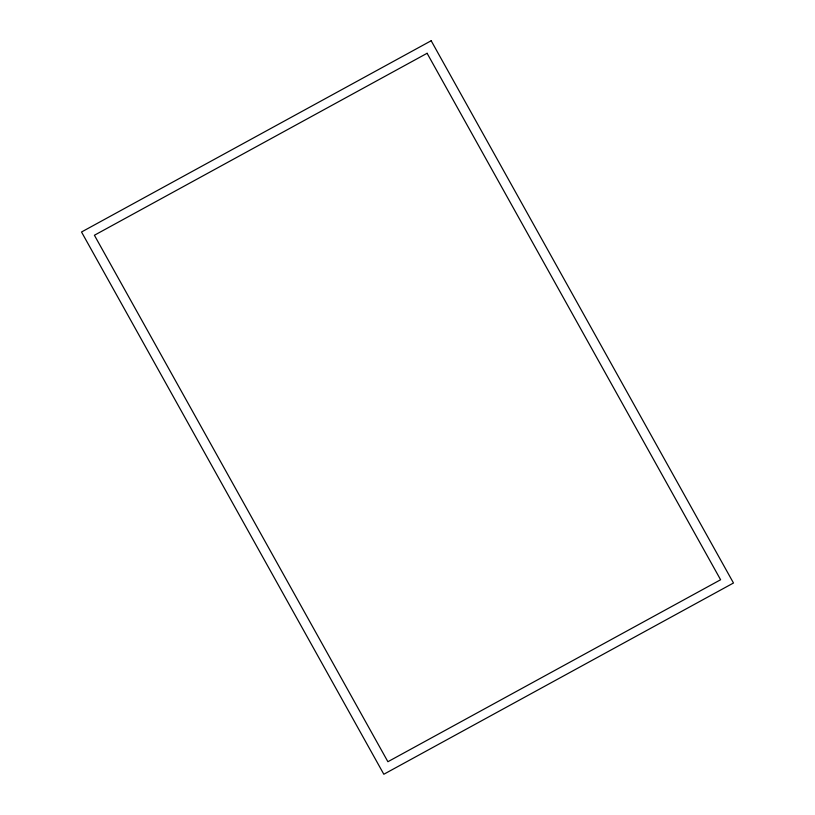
<?xml version="1.0" encoding="UTF-8"?>
<svg xmlns="http://www.w3.org/2000/svg" width="815" height="815" viewBox="0 0 815 815"><rect width="100%" height="100%" fill="white"/><g stroke="black" fill="none" stroke-linecap="round" stroke-linejoin="round"><path stroke-width="1.22" d="M431.176 40.75L81.52 232L383.824 774.25L733.48 583L431.176 40.75M427.101 53.281L94.397 235.25L387.899 761.719L720.603 579.75L427.101 53.281"/></g></svg>
